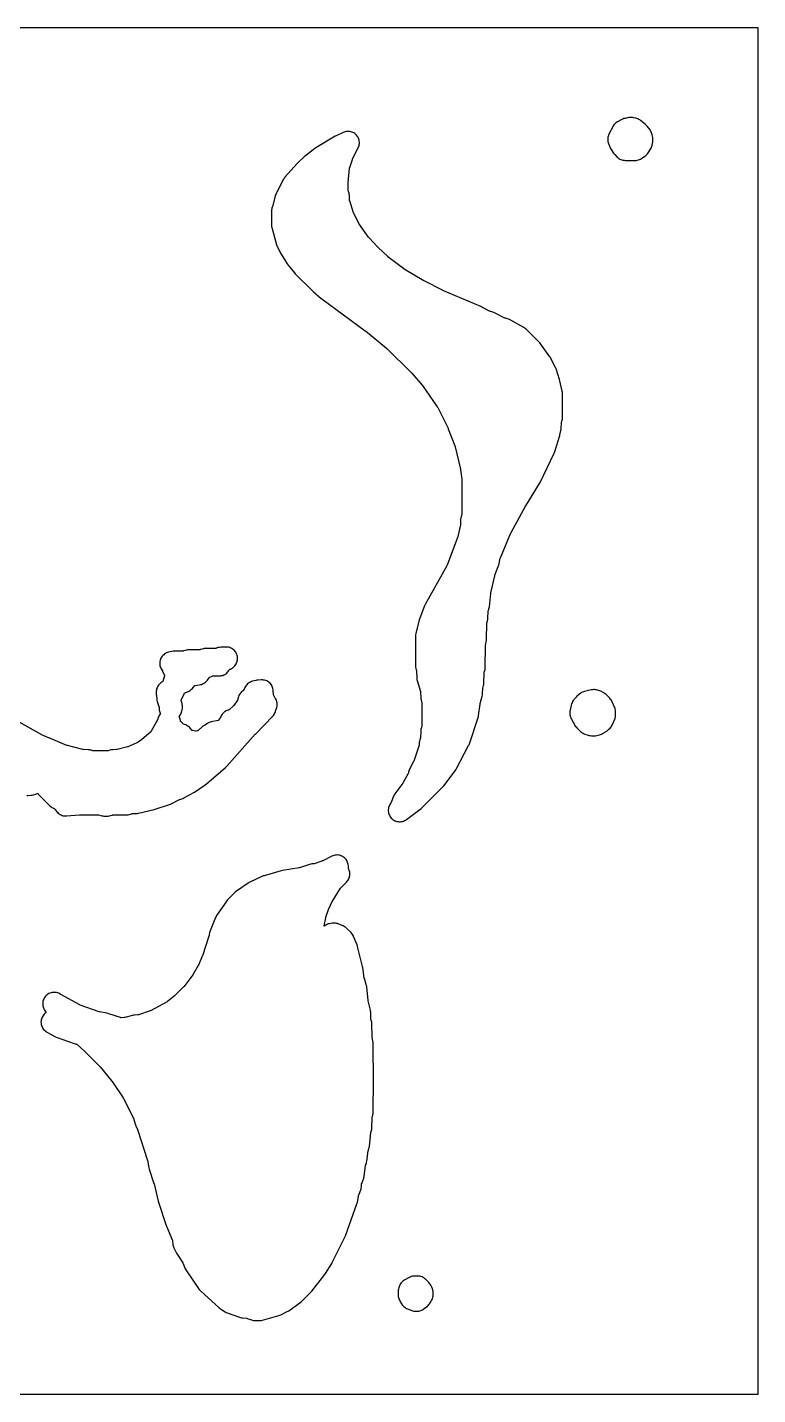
# Model space of a CAD drawing. Header units: millimetres. Extents: x 0 to 300, y 0 to 300.
# Drawn here: x 139.6 to 300, y 0 to 300 of the extents above; entities that cross this region are included whole.
import ezdxf

# ---------------------------------------------------------------- set-up
doc = ezdxf.new("R2010")
doc.units = ezdxf.units.MM
doc.layers.add('CUT', color=7, linetype='CONTINUOUS')

msp = doc.modelspace()

# ---------------------------------------------------------------- linework, layer by layer
at = {"layer": 'CUT'}
for points in [[(299.9386, 300), (299.9971, 299.9971), (300, 299.9386), (300, 0.0614), (299.9971, 0.0029), (299.9386, 0), (0.0614, 0), (0.0029, 0.0029), (0, 0.0614), (0, 299.9386), (0.0029, 299.9971), (0.0614, 300)], [(267.1221, 274.9792), (267.1729, 274.7536), (267.2443, 274.5337), (267.4654, 273.9465), (267.5426, 273.7639), (267.634, 273.588), (268.1928, 272.6096), (268.3155, 272.416), (268.4554, 272.2344), (268.6114, 272.0663), (269.1564, 271.5307), (269.3365, 271.3701), (269.5312, 271.2275), (269.7388, 271.1044), (269.9572, 271.0019), (270.1846, 270.9209), (270.4187, 270.8623), (270.6573, 270.8264), (270.8983, 270.8138), (273.0647, 270.8048), (273.3109, 270.8159), (273.5548, 270.8512), (273.794, 270.9104), (274.0263, 270.9928), (274.2493, 271.0977), (274.4609, 271.2241), (275.2379, 271.7416), (275.4484, 271.8983), (275.6413, 272.0763), (275.8145, 272.2735), (275.966, 272.4877), (276.4674, 273.282), (276.5792, 273.4782), (276.6728, 273.6836), (276.7475, 273.8967), (276.8027, 274.1156), (276.9569, 274.8696), (276.9945, 275.1149), (277.0076, 275.3627), (276.996, 275.6106), (276.9599, 275.8562), (276.8444, 276.4396), (276.7884, 276.6662), (276.7115, 276.8866), (276.6144, 277.0989), (276.4979, 277.3012), (276.3631, 277.4917), (275.7116, 278.3267), (275.5267, 278.538), (275.3193, 278.7273), (274.2992, 279.5581), (274.113, 279.6959), (273.9148, 279.8159), (273.7064, 279.917), (273.4895, 279.9984), (273.266, 280.0594), (272.7344, 280.1782), (272.4775, 280.2217), (272.2174, 280.2383), (271.957, 280.2277), (271.6991, 280.19), (270.8669, 280.0237), (270.6286, 279.9638), (270.3974, 279.8808), (270.1755, 279.7755), (269.2166, 279.2614), (269.0007, 279.1313), (268.799, 278.98), (268.6136, 278.8092), (268.4463, 278.6206), (268.2988, 278.4161), (268.1727, 278.1978), (267.3965, 276.6823), (267.3003, 276.4708), (267.2241, 276.2513), (267.1864, 276.1236), (267.1311, 275.8991), (267.0969, 275.6704), (267.0839, 275.4396), (267.0924, 275.2085)], [(193.2907, 260.0917), (193.2907, 260.0915), (193.2718, 259.9465), (193.2623, 259.8739), (193.2623, 259.8738), (193.2532, 259.6544), (193.2601, 256.5173), (193.271, 256.2897), (193.3026, 256.0641), (193.3546, 255.8422), (194.3594, 252.291), (194.4313, 252.075), (194.5225, 251.8664), (195.2281, 250.435), (195.3597, 250.2006), (196.7065, 248.0787), (196.8996, 247.8145), (198.3174, 246.1192), (198.4697, 245.953), (202.2669, 242.1657), (202.4141, 242.0302), (204.1805, 240.5302), (204.317, 240.4222), (213.8133, 233.4341), (213.839, 233.4147), (213.8641, 233.3947), (218.4824, 229.6071), (218.5252, 229.5704), (218.5662, 229.5317), (223.9899, 224.177), (224.0201, 224.1461), (224.0492, 224.1141), (226.3343, 221.5152), (226.3796, 221.4605), (226.4218, 221.4032), (229.6511, 216.7334), (229.6975, 216.6609), (229.7387, 216.5854), (232.0192, 212.0326), (232.0446, 211.9787), (232.0673, 211.9236), (233.5161, 208.1553), (233.5435, 208.0761), (233.5654, 207.9953), (234.7226, 203.0559), (234.7346, 202.9987), (234.7438, 202.941), (235.0246, 200.8682), (235.0329, 200.7859), (235.0357, 200.7033), (235.032, 193.3749), (235.0316, 193.3581), (235.0286, 193.3232), (235.0226, 193.2885), (235.0188, 193.2725), (234.8527, 192.6381), (234.7976, 192.3671), (234.7728, 192.0916), (234.7334, 190.9552), (234.7324, 190.9371), (234.7229, 190.8625), (234.7194, 190.8447), (234.1512, 188.2696), (234.1287, 188.1827), (234.0998, 188.0977), (231.7842, 182.0193), (231.7506, 181.9395), (231.7114, 181.8624), (226.9924, 173.3371), (226.8582, 173.0542), (225.7873, 170.3749), (225.6799, 170.0393), (224.9331, 166.9766), (224.88, 166.6842), (224.862, 166.3876), (224.8535, 159.866), (224.8689, 159.5848), (224.916, 159.3072), (224.9939, 159.0367), (225.0633, 158.8383), (225.0695, 158.8191), (225.0792, 158.7785), (225.0847, 158.7372), (225.0859, 158.717), (225.129, 157.3267), (225.1441, 157.1199), (225.1762, 156.915), (225.2251, 156.7135), (225.9246, 154.2803), (225.9305, 154.2572), (225.9462, 154.1601), (225.9479, 154.1364), (225.9958, 152.9473), (226.0208, 152.6809), (226.0742, 152.4187), (226.2494, 151.7449), (226.2534, 151.7284), (226.2593, 151.6937), (226.2622, 151.6584), (226.2625, 151.6419), (226.2502, 146.6648), (226.2496, 146.6438), (226.2449, 146.6006), (226.2356, 146.5581), (226.2295, 146.538), (226.1273, 146.2309), (226.0615, 145.9952), (226.0191, 145.7542), (226.0004, 145.5102), (225.9652, 144.2221), (225.9643, 144.2045), (225.96, 144.1683), (225.9496, 144.1338), (225.9433, 144.1171), (225.8667, 143.927), (225.7799, 143.6734), (225.7208, 143.4118), (225.6901, 143.1455), (225.6583, 142.6282), (225.6569, 142.6111), (225.6517, 142.5758), (225.6434, 142.5411), (225.6384, 142.5251), (224.4751, 139.0268), (224.4734, 139.022), (224.4447, 138.9529), (224.437, 138.937), (223.5592, 137.2221), (223.4664, 137.019), (223.3921, 136.8083), (223.3369, 136.5919), (223.2986, 136.4076), (223.2939, 136.3876), (223.2809, 136.347), (223.2638, 136.308), (223.2541, 136.2898), (222.119, 134.2946), (222.0832, 134.2356), (222.0442, 134.1788), (220.35, 131.8549), (220.232, 131.6777), (220.1295, 131.4911), (220.0433, 131.2965), (219.5146, 129.9511), (219.508, 129.9354), (219.4768, 129.8723), (219.4683, 129.8575), (219.251, 129.4994), (219.1335, 129.2823), (219.038, 129.0547), (218.9654, 128.8187), (218.9164, 128.5768), (218.8915, 128.3312), (218.891, 128.0843), (218.9148, 127.8386), (218.9628, 127.5964), (219.0344, 127.3602), (219.1289, 127.1321), (219.2455, 126.9145), (219.383, 126.7095), (219.54, 126.519), (219.7151, 126.3449), (219.9064, 126.1889), (220.1122, 126.0526), (220.3305, 125.9372), (220.559, 125.844), (220.7957, 125.7737), (221.0381, 125.7271), (221.284, 125.7046), (221.5308, 125.7065), (221.7763, 125.7328), (222.018, 125.7831), (222.2535, 125.857), (222.4806, 125.9538), (222.6971, 126.0725), (222.9008, 126.212), (226.0924, 128.6373), (226.3429, 128.8553), (227.8119, 130.3164), (230.8552, 133.3434), (231.0843, 133.6054), (233.5883, 136.9079), (233.7048, 137.0753), (233.8073, 137.2517), (236.5356, 142.422), (236.6235, 142.6064), (236.6961, 142.7974), (238.6233, 148.5731), (238.6883, 148.8043), (238.7308, 149.0407), (239.0484, 151.4724), (239.0612, 151.5508), (239.0791, 151.6282), (239.512, 153.2576), (239.5691, 153.5348), (239.5945, 153.8168), (239.631, 154.921), (239.6322, 154.9408), (239.6376, 154.9814), (239.6471, 155.0213), (239.6531, 155.0402), (239.7532, 155.3293), (239.8263, 155.5832), (239.8722, 155.8434), (239.8904, 156.1069), (239.9273, 158.3963), (239.928, 158.4146), (239.9321, 158.4525), (239.9398, 158.49), (239.9446, 158.5072), (240.0656, 158.9063), (240.1238, 159.1374), (240.1597, 159.373), (240.173, 159.611), (240.2111, 164.2374), (240.2119, 164.2588), (240.2221, 164.3467), (240.2263, 164.3676), (240.4107, 165.1787), (240.4554, 165.4378), (240.4727, 165.7002), (240.5191, 169.245), (240.5197, 169.262), (240.5232, 169.2971), (240.5325, 169.3307), (240.5382, 169.3469), (240.6076, 169.5332), (240.69, 169.7982), (240.7424, 170.0706), (240.7644, 170.3472), (240.7997, 171.836), (240.8009, 171.8585), (240.8073, 171.9046), (240.8189, 171.9497), (240.8263, 171.971), (240.9314, 172.2453), (240.9999, 172.4501), (241.0504, 172.6601), (241.0826, 172.8736), (241.3914, 175.7611), (241.4014, 175.8337), (241.4156, 175.9055), (242.271, 179.6212), (242.291, 179.6969), (242.3158, 179.7711), (243.0357, 181.7179), (243.1281, 182.0282), (243.464, 183.4981), (243.4682, 183.5147), (243.4898, 183.582), (243.4961, 183.598), (245.7821, 189.058), (245.8092, 189.1181), (245.8395, 189.1767), (249.0326, 194.9626), (249.0482, 194.99), (249.0646, 195.0171), (252.0912, 199.8892), (252.2231, 200.1301), (255.2959, 206.5572), (255.3693, 206.7264), (255.4299, 206.9005), (256.5274, 210.4681), (256.5679, 210.6156), (256.7916, 211.5409), (256.8386, 211.7897), (256.8602, 212.0419), (256.9004, 213.203), (256.9014, 213.2208), (256.9059, 213.2572), (256.9168, 213.2919), (256.9233, 213.3086), (256.93, 213.3249), (257.013, 213.5563), (257.0728, 213.7948), (257.1089, 214.0379), (257.1209, 214.2835), (257.1196, 219.6664), (257.1056, 219.9299), (257.0639, 220.1905), (256.5825, 222.4334), (256.5101, 222.6986), (255.7244, 225.0581), (255.5886, 225.386), (254.6017, 227.3604), (254.4965, 227.5499), (254.3752, 227.7296), (252.1366, 230.7552), (252.0199, 230.9012), (251.8925, 231.0381), (249.2143, 233.7098), (249.0408, 233.8674), (248.8533, 234.008), (248.6535, 234.1304), (245.4873, 235.8719), (245.2724, 235.977), (245.0484, 236.0611), (244.8174, 236.1235), (244.5981, 236.1715), (244.5816, 236.1755), (244.548, 236.1859), (244.5152, 236.1993), (244.5003, 236.2065), (242.2398, 237.362), (242.0453, 237.4511), (241.8438, 237.5233), (241.6369, 237.578), (241.3804, 237.6342), (241.3638, 237.6382), (241.3298, 237.6488), (241.2967, 237.6624), (241.2817, 237.6697), (239.3993, 238.638), (239.2365, 238.7145), (230.8722, 242.2817), (230.837, 242.2974), (230.8024, 242.3141), (226.7621, 244.3461), (226.7212, 244.3676), (226.6812, 244.3907), (222.3826, 246.9757), (222.3278, 247.0106), (222.275, 247.0484), (218.8086, 249.6699), (218.7537, 249.714), (218.7013, 249.7612), (216.6525, 251.7188), (216.6326, 251.7383), (216.6131, 251.7582), (214.6574, 253.805), (214.5988, 253.8709), (214.5451, 253.941), (212.5322, 256.7705), (212.5293, 256.7748), (212.4901, 256.8394), (212.4817, 256.8552), (211.3339, 259.146), (211.2968, 259.2275), (211.2657, 259.3115), (210.4046, 261.9276), (210.3992, 261.9455), (210.3906, 261.983), (210.3856, 262.0212), (210.3845, 262.0398), (210.3459, 263.1079), (210.3254, 263.3491), (210.2817, 263.5873), (210.2152, 263.8201), (210.1005, 264.1583), (210.0943, 264.1782), (210.0849, 264.2202), (210.0799, 264.263), (210.0791, 264.2838), (210.0617, 265.852), (210.0629, 265.9213), (210.0681, 265.9905), (210.3913, 269.139), (210.3941, 269.1606), (210.4131, 269.2488), (210.4194, 269.2697), (210.9939, 270.9921), (211.0253, 271.0758), (211.0627, 271.1571), (212.2771, 273.5586), (212.378, 273.7856), (212.4559, 274.0215), (212.5101, 274.264), (212.5399, 274.5106), (212.545, 274.759), (212.5255, 275.0067), (212.4815, 275.2512), (212.4135, 275.4901), (212.322, 275.7211), (212.2081, 275.9419), (212.0729, 276.1503), (211.9176, 276.3442), (211.7439, 276.5218), (211.5533, 276.6813), (211.3479, 276.821), (211.1297, 276.9397), (210.9007, 277.0361), (210.6633, 277.1093), (210.4198, 277.1586), (210.1726, 277.1835), (209.9242, 277.1838), (209.677, 277.1593), (209.4334, 277.1105), (209.1958, 277.0377), (208.9667, 276.9417), (207.4295, 276.2059), (207.219, 276.0925), (203.0014, 273.5521), (202.7777, 273.4002), (200.6978, 271.8179), (200.495, 271.6459), (199.0904, 270.3195), (198.9481, 270.1737), (196.1282, 267.0385), (195.9872, 266.8671), (195.862, 266.6837), (195.7535, 266.49), (194.2442, 263.4893), (194.1412, 263.2555), (194.0627, 263.0124), (193.5014, 260.916), (193.4998, 260.9106), (193.3381, 260.3059), (193.3097, 260.1775), (193.2908, 260.0919)], [(259.9574, 146.7051), (260.1055, 146.5133), (260.2714, 146.3368), (261.1125, 145.5246), (261.283, 145.3743), (261.4666, 145.2401), (261.6615, 145.1231), (261.8663, 145.0243), (262.0792, 144.9445), (262.9606, 144.6593), (263.2179, 144.5909), (263.4811, 144.5503), (263.7472, 144.5379), (264.0899, 144.5402), (264.3836, 144.5595), (264.6731, 144.6132), (265.2356, 144.7522), (265.4809, 144.8264), (265.7174, 144.9253), (265.9424, 145.0479), (266.8445, 145.601), (267.0155, 145.7159), (267.1765, 145.8444), (267.3264, 145.9857), (267.5867, 146.2523), (267.7434, 146.4287), (267.8828, 146.6191), (268.0036, 146.8218), (268.1047, 147.035), (268.6003, 148.2211), (268.6853, 148.4574), (268.7463, 148.701), (268.7824, 148.9496), (268.7935, 149.2005), (268.7893, 149.8713), (268.775, 150.1239), (268.7351, 150.3738), (268.6702, 150.6184), (268.5809, 150.8552), (268.0774, 152.0098), (267.9723, 152.2226), (267.8475, 152.4244), (267.7041, 152.6136), (267.5434, 152.7882), (266.7111, 153.6111), (266.52, 153.7816), (266.3124, 153.9316), (266.0906, 154.0596), (265.5884, 154.3161), (265.3254, 154.4319), (265.0509, 154.5167), (264.6302, 154.6206), (264.399, 154.6663), (264.1645, 154.69), (263.9289, 154.6915), (263.6941, 154.6709), (263.4623, 154.6282), (261.9963, 154.286), (261.7696, 154.2217), (261.5499, 154.1363), (261.3393, 154.0306), (261.1395, 153.9055), (260.6733, 153.5821), (260.472, 153.4267), (260.2875, 153.2516), (260.1218, 153.0587), (259.5128, 152.2724), (259.358, 152.0482), (259.2285, 151.8085), (259.1258, 151.5561), (259.0512, 151.294), (258.8032, 150.1993), (258.7595, 149.9465), (258.7418, 149.6907), (258.7505, 149.4343), (258.7854, 149.1802), (258.8279, 148.9568), (258.8925, 148.6946), (258.9851, 148.4409), (259.1045, 148.1987), (259.8286, 146.9104)], [(142.8823, 82.8603), (142.7857, 82.6403), (142.7107, 82.412), (142.6579, 82.1776), (142.6278, 81.9392), (142.6208, 81.699), (142.6369, 81.4592), (142.6759, 81.2221), (142.7375, 80.9899), (142.8211, 80.7646), (142.9259, 80.5484), (143.0511, 80.3432), (143.1953, 80.151), (143.3573, 79.9736), (143.5356, 79.8125), (143.7286, 79.6693), (143.9344, 79.5453), (145.7929, 78.5438), (145.9641, 78.4598), (146.1412, 78.3891), (149.9217, 77.0447), (150.1044, 76.9875), (150.291, 76.9445), (150.3773, 76.928), (150.4415, 76.9122), (150.4933, 76.871), (152.2751, 75.2938), (152.3044, 75.2669), (152.3329, 75.2391), (155.5506, 71.9946), (155.5904, 71.9524), (155.6282, 71.9084), (158.1991, 68.7709), (158.2356, 68.7241), (158.2698, 68.6755), (160.6385, 65.1331), (160.6792, 65.0679), (160.7157, 65.0003), (162.975, 60.4832), (162.983, 60.4661), (163.0111, 60.3935), (163.0166, 60.3755), (163.3397, 59.2281), (163.4222, 58.9842), (163.5293, 58.75), (163.8753, 58.0864), (163.8829, 58.071), (163.9101, 58.0055), (163.9157, 57.9893), (165.9417, 51.6257), (165.9619, 51.5549), (165.9778, 51.483), (166.2976, 49.8014), (166.3779, 49.4899), (167.4113, 46.3368), (167.4259, 46.289), (167.4385, 46.2407), (168.3505, 42.4341), (168.4098, 42.2264), (170.1099, 37.1237), (170.1739, 36.9526), (171.4905, 33.7922), (171.4978, 33.7733), (171.5098, 33.7332), (171.5178, 33.6921), (171.5201, 33.672), (171.5709, 33.0952), (171.6026, 32.8618), (171.6561, 32.6325), (171.731, 32.4092), (171.8265, 32.1939), (172.4099, 31.0308), (172.549, 30.7883), (173.7795, 28.897), (173.7911, 28.8778), (173.8327, 28.7948), (173.841, 28.7739), (174.136, 27.9678), (174.2158, 27.7748), (174.3116, 27.5892), (174.4224, 27.4123), (177.3798, 23.1028), (177.5537, 22.878), (177.7519, 22.6744), (181.6552, 19.0969), (181.8292, 18.9514), (182.0157, 18.8223), (183.0484, 18.1743), (183.2765, 18.0473), (183.5166, 17.9447), (186.1777, 16.9692), (186.409, 16.8969), (186.6462, 16.8474), (186.8871, 16.821), (187.8008, 16.7657), (187.8204, 16.764), (187.8605, 16.7576), (187.8998, 16.7472), (187.9184, 16.7407), (188.8283, 16.4001), (189.0445, 16.3303), (189.2661, 16.2803), (189.4913, 16.2506), (189.7182, 16.2415), (190.6292, 16.2465), (190.8553, 16.2579), (191.0793, 16.2898), (191.2996, 16.3418), (194.8662, 17.3561), (195.0888, 17.4309), (195.3034, 17.5262), (196.6959, 18.2248), (196.8658, 18.3185), (197.0279, 18.425), (199.7517, 20.3706), (199.9151, 20.4978), (200.0674, 20.6382), (201.8793, 22.4521), (202.0825, 22.6822), (204.9419, 26.3517), (205.0896, 26.5628), (206.4606, 28.7552), (206.5772, 28.963), (209.377, 34.5643), (209.4932, 34.8355), (212.0137, 41.8396), (212.0728, 42.0266), (212.1171, 42.2178), (212.4366, 43.8928), (212.4404, 43.9107), (212.4613, 43.9833), (212.4676, 44.0005), (212.8243, 44.9144), (212.9038, 45.1529), (212.959, 45.3982), (212.9893, 45.6478), (213.0305, 46.2333), (213.0324, 46.2534), (213.0396, 46.2944), (213.0508, 46.3345), (213.0577, 46.3535), (213.426, 47.2876), (213.4932, 47.4809), (213.5443, 47.679), (213.5791, 47.8807), (213.8901, 50.2622), (213.8932, 50.2822), (213.9029, 50.3229), (213.9166, 50.3624), (213.9247, 50.381), (213.9688, 50.4755), (214.0651, 50.7133), (214.1366, 50.9597), (214.1825, 51.2121), (214.4757, 53.4837), (214.4787, 53.5027), (214.4875, 53.5413), (214.5, 53.5789), (214.5074, 53.5966), (214.5523, 53.6974), (214.6479, 53.9476), (214.7162, 54.2066), (214.7564, 54.4715), (215.0535, 57.5244), (215.0558, 57.5434), (215.0634, 57.5821), (215.0747, 57.62), (215.0815, 57.6378), (215.1247, 57.7443), (215.2013, 57.9605), (215.2576, 58.1829), (215.2934, 58.4094), (215.3083, 58.6383), (215.3458, 60.6271), (215.3466, 60.6445), (215.3542, 60.7159), (215.3571, 60.733), (215.5469, 61.7026), (215.5813, 61.9367), (215.5934, 62.173), (215.6193, 68.7886), (215.6193, 68.8054), (215.5972, 76.7866), (215.5882, 76.9915), (215.5625, 77.1949), (215.3534, 78.4365), (215.3526, 78.4415), (215.3455, 78.5164), (215.3449, 78.5341), (215.3061, 81.3254), (215.2935, 81.543), (215.2621, 81.7587), (215.212, 81.9709), (215.1436, 82.1779), (215.0863, 82.3288), (215.0791, 82.3496), (215.0678, 82.3935), (215.0614, 82.4384), (215.0601, 82.4604), (215.0171, 83.9045), (214.9978, 84.1488), (214.9546, 84.3901), (214.4989, 86.3726), (214.4846, 86.4445), (214.4747, 86.517), (214.1598, 89.471), (214.121, 89.7179), (214.0576, 89.9597), (213.6266, 91.323), (213.625, 91.3282), (213.6069, 91.4059), (213.6037, 91.4244), (213.2739, 93.7007), (213.2253, 93.9475), (212.1264, 98.3506), (212.018, 98.6838), (211.2655, 100.5417), (211.1579, 100.7728), (211.0273, 100.9917), (210.8751, 101.1962), (210.7029, 101.3841), (209.7619, 102.3112), (209.5886, 102.4667), (209.4016, 102.6054), (209.2025, 102.7261), (208.9931, 102.8278), (207.992, 103.2573), (207.7651, 103.3419), (207.5311, 103.4042), (207.2922, 103.4435), (207.0506, 103.4595), (206.8086, 103.4521), (206.5685, 103.4213), (205.9782, 103.3163), (205.764, 103.2684), (205.5548, 103.202), (205.3523, 103.1174), (205.1579, 103.0154), (204.8125, 102.8142), (204.7625, 102.7884), (204.7711, 102.844), (205.1348, 104.6025), (205.1517, 104.6735), (205.1729, 104.7433), (205.7374, 106.4242), (205.7662, 106.501), (205.8, 106.5758), (206.5966, 108.1868), (206.6236, 108.2382), (206.6529, 108.2882), (208.4082, 111.1217), (208.4205, 111.1404), (208.4784, 111.2137), (208.4937, 111.23), (209.7252, 112.4677), (209.8843, 112.6436), (210.0261, 112.8338), (210.1492, 113.0366), (210.2525, 113.2502), (210.3351, 113.4726), (210.3963, 113.7018), (210.4354, 113.9358), (210.4522, 114.1725), (210.4465, 114.4097), (210.4183, 114.6452), (210.368, 114.8771), (210.2958, 115.1031), (210.2306, 115.2558), (210.2309, 115.2559), (210.2094, 115.3066), (210.1679, 115.4192), (210.1387, 115.5322), (210.1207, 115.6475), (210.1141, 115.7639), (210.1158, 115.8016), (210.1141, 116.049), (210.0881, 116.295), (210.0378, 116.5372), (209.9638, 116.7733), (209.8669, 117.0009), (209.748, 117.2178), (209.6082, 117.4219), (209.4489, 117.6112), (209.2716, 117.7838), (209.0782, 117.9381), (208.8705, 118.0725), (208.6505, 118.1856), (208.4205, 118.2765), (208.1825, 118.3443), (207.939, 118.3881), (207.6924, 118.4077), (207.4451, 118.4028), (207.1994, 118.3735), (206.9579, 118.3201), (206.7228, 118.243), (206.4965, 118.1431), (204.4771, 117.1294), (204.3991, 117.0936), (204.3188, 117.0635), (202.6389, 116.4994), (202.6175, 116.4929), (202.526, 116.4734), (202.5039, 116.4707), (202.1146, 116.4334), (201.8448, 116.3926), (201.581, 116.3226), (199.4176, 115.6203), (199.4129, 115.6189), (199.3417, 115.6012), (199.3249, 115.5981), (195.6542, 114.9906), (195.3767, 114.9283), (191.6166, 113.856), (191.44, 113.7985), (191.2682, 113.728), (188.4965, 112.4689), (188.2844, 112.3601), (188.0837, 112.2316), (185.3503, 110.2919), (185.169, 110.1503), (185.0015, 109.9926), (183.5254, 108.4689), (183.3817, 108.3072), (183.2526, 108.1337), (181.1961, 105.1049), (181.0641, 104.8875), (180.9549, 104.6578), (179.7474, 101.7445), (179.6671, 101.5213), (179.6083, 101.2916), (179.5715, 101.0573), (179.5329, 100.7024), (179.5301, 100.6817), (179.5114, 100.5962), (179.5053, 100.5762), (178.083, 96.3111), (178.0669, 96.2659), (178.049, 96.2214), (177.2177, 94.2595), (177.1862, 94.1911), (177.1505, 94.1249), (176.0554, 92.2329), (176.013, 92.1649), (175.9662, 92.0999), (173.9672, 89.5062), (173.9151, 89.4431), (173.8588, 89.3836), (171.9461, 87.4941), (171.8957, 87.447), (171.8426, 87.4028), (170.4112, 86.2789), (170.3979, 86.2688), (170.3397, 86.2307), (170.3252, 86.2224), (166.6798, 84.2502), (166.6648, 84.2425), (166.5998, 84.2143), (166.5839, 84.2085), (164.0144, 83.3475), (164.0093, 83.3459), (163.9603, 83.3337), (163.9351, 83.3297), (163.9112, 83.3274), (163.1708, 83.2728), (162.9424, 83.2453), (162.7174, 83.1969), (161.0079, 82.7462), (160.9862, 82.7412), (160.8938, 82.7278), (160.8716, 82.7265), (160.2049, 82.7067), (160.1502, 82.7074), (160.0976, 82.7225), (157.4973, 83.5916), (157.1731, 83.6763), (155.4607, 84.0029), (155.4557, 84.0039), (155.3829, 84.0234), (155.3661, 84.0289), (151.256, 85.4906), (151.2512, 85.4924), (151.1825, 85.5225), (151.1668, 85.5306), (146.9624, 87.7961), (146.9417, 87.8081), (146.9367, 87.8117), (146.7296, 87.9432), (146.5106, 88.0538), (146.2819, 88.1424), (146.0455, 88.2082), (145.8038, 88.2505), (145.5592, 88.2688), (145.3139, 88.2632), (145.0704, 88.2335), (144.8309, 88.18), (144.5979, 88.1034), (144.3734, 88.0043), (144.1598, 87.8836), (143.959, 87.7426), (143.773, 87.5827), (143.6036, 87.4052), (143.4524, 87.212), (143.3209, 87.0049), (143.2103, 86.7859), (143.1217, 86.5571), (143.0559, 86.3208), (143.0136, 86.0791), (142.9952, 85.8344), (143.0009, 85.5892), (143.0306, 85.3456), (143.084, 85.1062), (143.1607, 84.8731), (143.2598, 84.6487), (143.4045, 84.3602), (143.518, 84.158), (143.6498, 83.9671), (143.7127, 83.8845), (143.7452, 83.8371), (143.6513, 83.7689), (143.4639, 83.6186), (143.2918, 83.4509), (143.1365, 83.2675), (142.9996, 83.07)], [(221.4432, 20.5498), (221.5439, 20.3297), (221.6654, 20.1203), (221.8065, 19.9237), (221.9661, 19.7417), (222.3297, 19.3652), (222.5005, 19.2042), (222.6857, 19.0599), (222.8836, 18.9336), (223.0924, 18.8264), (223.3104, 18.7393), (224.222, 18.4239), (224.4827, 18.3492), (224.75, 18.3032), (225.0207, 18.2865), (225.0317, 18.2864), (225.3043, 18.2992), (225.5738, 18.3417), (225.8371, 18.4133), (226.0048, 18.4688), (226.2086, 18.5464), (226.4049, 18.6414), (226.5921, 18.7532), (226.7689, 18.8809), (227.4874, 19.449), (227.6565, 19.5955), (227.8118, 19.7565), (227.9521, 19.9307), (228.0763, 20.1168), (228.3896, 20.6351), (228.5145, 20.8689), (228.6139, 21.1146), (228.6868, 21.3695), (228.7323, 21.6307), (228.7499, 21.8952), (228.7541, 22.2175), (228.7452, 22.464), (228.7121, 22.7084), (228.655, 22.9483), (228.5746, 23.1815), (228.3405, 23.7648), (228.2349, 23.994), (228.1067, 24.2113), (227.9572, 24.4145), (227.7881, 24.6017), (227.1096, 25.2802), (226.9277, 25.445), (226.7305, 25.5912), (226.52, 25.7174), (226.298, 25.8223), (226.0668, 25.905), (225.8287, 25.9645), (225.5858, 26.0005), (225.3406, 26.0124), (224.6815, 26.0121), (224.4314, 25.9994), (224.1839, 25.9618), (223.9413, 25.8996), (223.7062, 25.8135), (223.4809, 25.7042), (222.4865, 25.1591), (222.2787, 25.0316), (222.0843, 24.8844), (221.9051, 24.719), (221.7429, 24.537), (221.5992, 24.34), (221.5259, 24.2285), (221.4149, 24.0425), (221.3204, 23.8476), (221.2431, 23.6453), (221.1724, 23.4329), (221.1016, 23.1749), (221.0587, 22.9109), (221.0443, 22.6437), (221.0441, 22.0296), (221.0554, 21.7919), (221.0892, 21.5563), (221.1452, 21.3251), (221.223, 21.1002)]]:
    msp.add_lwpolyline(points, close=True, dxfattribs=at)
msp.add_lwpolyline([(139.4871, 131.4494), (139.7368, 131.4543), (140.3782, 131.4991), (140.6663, 131.5361), (140.9481, 131.6062), (141.8594, 131.8903), (141.9169, 131.9051), (141.9894, 131.8085), (141.9896, 131.8087), (142.0906, 131.6737), (142.2504, 131.4978), (144.481, 129.2655), (144.6476, 129.1132), (144.8273, 128.9765), (145.0186, 128.8566), (145.2199, 128.7544), (145.3277, 128.7057), (145.3838, 128.6787), (145.4054, 128.6676), (145.5101, 128.6071), (145.6055, 128.5385), (145.6937, 128.4607), (145.7736, 128.3745), (145.8446, 128.2808), (145.912, 128.1707), (146.0535, 127.9634), (146.2151, 127.7714), (146.3951, 127.5966), (146.5917, 127.4407), (146.803, 127.3052), (147.0268, 127.1917), (147.2608, 127.1011), (147.5028, 127.0345), (147.7502, 126.9925), (148.0006, 126.9755), (148.2514, 126.9836), (151.0702, 127.2175), (151.1232, 127.2207), (151.1762, 127.2216), (155.12, 127.2037), (155.1373, 127.2032), (155.1735, 127.1999), (155.2095, 127.1932), (155.2258, 127.1891), (155.747, 127.0443), (155.9599, 126.9951), (156.1763, 126.9647), (156.3945, 126.9533), (157.1443, 126.9468), (157.3943, 126.9572), (157.6421, 126.9925), (157.8851, 127.0525), (158.3069, 127.1792), (158.3244, 127.184), (158.3616, 127.1915), (158.3993, 127.1955), (158.4175, 127.1962), (161.4892, 127.2369), (161.75, 127.254), (162.0076, 127.2983), (162.2592, 127.3692), (162.5466, 127.4667), (162.5644, 127.4723), (162.6021, 127.4812), (162.6406, 127.4865), (162.6591, 127.4877), (163.5518, 127.5251), (163.7816, 127.5454), (164.0085, 127.5868), (167.4755, 128.3857), (167.7048, 128.4502), (170.8593, 129.5019), (171.0364, 129.5685), (171.2079, 129.6482), (173.0214, 130.5766), (173.0364, 130.5839), (173.069, 130.5972), (173.1028, 130.6077), (173.1186, 130.6115), (173.3207, 130.6558), (173.5572, 130.7199), (173.7862, 130.8068), (174.0056, 130.9157), (176.1601, 132.12), (176.3348, 132.2272), (178.7047, 133.8199), (178.9365, 133.9961), (183.1725, 137.6241), (183.4156, 137.8628), (189.6577, 144.8916), (189.6761, 144.9118), (189.6949, 144.9316), (193.4987, 148.8457), (193.6627, 149.0321), (193.8074, 149.2339), (193.9314, 149.4491), (194.0334, 149.6755), (194.1125, 149.9109), (194.2095, 150.256), (194.2153, 150.2747), (194.2336, 150.3212), (194.3314, 150.5382), (194.4121, 150.7808), (194.4677, 151.0305), (194.4974, 151.2845), (194.501, 151.5403), (194.4785, 151.795), (194.43, 152.0461), (194.3562, 152.291), (194.2577, 152.527), (194.1356, 152.7518), (194.0802, 152.8424), (193.6891, 153.524), (193.6801, 153.5405), (193.6641, 153.576), (193.6588, 153.6146), (193.6576, 153.6333), (193.6261, 154.4247), (193.604, 154.6713), (193.5576, 154.9145), (193.4874, 155.152), (193.394, 155.3813), (193.2784, 155.6003), (193.1417, 155.8067), (192.9853, 155.9987), (192.8106, 156.1742), (192.6195, 156.3316), (192.4137, 156.4693), (192.1953, 156.5859), (191.9664, 156.6804), (191.7293, 156.7518), (191.4863, 156.7994), (191.2398, 156.8227), (190.9922, 156.8215), (190.2829, 156.7828), (190.0465, 156.7587), (189.8136, 156.7122), (189.0651, 156.5254), (188.8295, 156.4542), (188.6021, 156.3601), (188.385, 156.2441), (188.1804, 156.1073), (187.9903, 155.9511), (187.8164, 155.7769), (187.6604, 155.5865), (187.524, 155.3816), (187.4084, 155.1644), (187.1535, 154.6228), (187.1444, 154.6048), (187.1228, 154.569), (187.0943, 154.5383), (187.0795, 154.5247), (186.6849, 154.1798), (186.5016, 154.0023), (186.3375, 153.8072), (186.194, 153.5963), (186.0728, 153.3719), (185.9751, 153.1363), (185.9019, 152.892), (185.854, 152.6416), (185.8327, 152.4882), (185.8295, 152.4692), (185.8201, 152.4302), (185.7997, 152.3957), (185.7887, 152.3799), (184.9375, 151.2216), (184.926, 151.2067), (184.8736, 151.1482), (184.8602, 151.1351), (183.9411, 150.2868), (183.9275, 150.2748), (183.8974, 150.2518), (183.8621, 150.238), (183.8447, 150.2326), (183.7257, 150.1987), (183.5044, 150.1242), (183.2911, 150.0294), (183.0875, 149.9152), (182.8955, 149.7824), (182.7167, 149.6323), (182.5527, 149.4662), (182.4049, 149.2855), (182.2746, 149.0918), (182.1629, 148.8868), (182.1051, 148.7678), (182.0959, 148.7518), (181.6287, 147.9846), (181.6179, 147.968), (181.5932, 147.9354), (181.5542, 147.9231), (181.5349, 147.9187), (180.0033, 147.6053), (179.7907, 147.552), (179.5836, 147.4802), (179.3836, 147.3907), (179.1922, 147.2839), (178.3578, 146.7693), (178.179, 146.6481), (178.0113, 146.5118), (177.1065, 145.7093), (177.0927, 145.6977), (177.0623, 145.6754), (177.0269, 145.6623), (177.01, 145.6574), (176.6676, 145.5656), (176.6491, 145.5611), (176.6101, 145.5547), (176.5709, 145.5598), (176.5522, 145.5636), (175.8557, 145.7244), (175.8372, 145.7292), (175.7998, 145.7418), (175.7728, 145.7706), (175.7608, 145.7855), (175.536, 146.0786), (175.3775, 146.2656), (175.2015, 146.4362), (175.0096, 146.5886), (174.8778, 146.6833), (174.6519, 146.8277), (174.4118, 146.9471), (174.1602, 147.0401), (173.9447, 147.1069), (173.9274, 147.1128), (173.8923, 147.1273), (173.8627, 147.1511), (173.8493, 147.1635), (173.3219, 147.6739), (173.308, 147.6881), (173.2814, 147.7198), (173.2696, 147.7594), (173.2655, 147.7788), (173.2244, 147.9984), (173.2098, 148.0882), (173.2092, 148.0881), (173.1928, 148.208), (173.1368, 148.4436), (173.0583, 148.6726), (172.9833, 148.8375), (173.0367, 148.8976), (173.1814, 149.0963), (173.3059, 149.3082), (173.4089, 149.5314), (173.4895, 149.7635), (173.5692, 150.0356), (173.628, 150.2813), (173.6616, 150.5318), (173.6697, 150.7843), (173.663, 151.1498), (173.6479, 151.3829), (173.611, 151.6135), (173.5528, 151.8397), (173.4163, 152.2831), (173.411, 152.3019), (173.403, 152.3417), (173.4154, 152.3803), (173.4227, 152.3985), (174.0324, 153.7986), (174.0407, 153.8164), (174.0607, 153.8518), (174.0954, 153.8731), (174.1128, 153.8821), (174.9082, 154.2647), (174.9884, 154.301), (174.9879, 154.3021), (175.1557, 154.3825), (175.3507, 154.4988), (175.5345, 154.6324), (175.7053, 154.7821), (175.8619, 154.9467), (176.0028, 155.1249), (176.0851, 155.2392), (176.0972, 155.2537), (176.3747, 155.5693), (176.3882, 155.5839), (176.4185, 155.6119), (176.4586, 155.6214), (176.4783, 155.6244), (177.3799, 155.7406), (177.6218, 155.784), (177.8582, 155.8509), (178.087, 155.9407), (178.3058, 156.0525), (178.5126, 156.1852), (178.7424, 156.3492), (178.9641, 156.5273), (179.1641, 156.7294), (179.3399, 156.9529), (179.6076, 157.3364), (179.6191, 157.352), (179.6453, 157.3825), (179.6794, 157.404), (179.6965, 157.4131), (180.2057, 157.6675), (180.2217, 157.6751), (180.2562, 157.6885), (180.2931, 157.6922), (180.3104, 157.6927), (181.7894, 157.7048), (182.041, 157.7196), (182.2898, 157.7596), (182.5333, 157.8244), (182.769, 157.9134), (182.9946, 158.0257), (183.2077, 158.1602), (183.4062, 158.3154), (183.5881, 158.4898), (183.7515, 158.6817), (183.8947, 158.889), (183.969, 159.0237), (183.9696, 159.0233), (184.0284, 159.1281), (184.0628, 159.1459), (184.0799, 159.1532), (184.2197, 159.2092), (184.4417, 159.3111), (184.6528, 159.4342), (184.8508, 159.5772), (185.034, 159.739), (185.2004, 159.9178), (185.3486, 160.112), (185.4772, 160.3197), (185.5849, 160.5391), (185.6706, 160.7678), (185.7336, 161.0039), (185.7733, 161.245), (185.7892, 161.4887), (185.7813, 161.7329), (185.7495, 161.9752), (185.6943, 162.2132), (185.6161, 162.4446), (185.5157, 162.6674), (185.3941, 162.8792), (185.2523, 163.0782), (185.0918, 163.2624), (184.9141, 163.43), (184.7208, 163.5795), (184.5139, 163.7094), (184.2953, 163.8185), (184.0671, 163.9058), (183.8315, 163.9703), (183.5907, 164.0116), (183.347, 164.0291), (183.1318, 164.0235), (183.1317, 164.0244), (183.0526, 164.0202), (182.1099, 163.9901), (181.8343, 163.966), (181.5631, 163.9116), (181.2996, 163.8276), (181.1136, 163.7567), (181.0976, 163.751), (181.0635, 163.7413), (181.0285, 163.7377), (181.0114, 163.7371), (178.7067, 163.6995), (178.47, 163.6843), (178.2357, 163.6469), (178.0061, 163.5873), (177.6071, 163.4634), (177.589, 163.4583), (177.5506, 163.4503), (177.5117, 163.446), (177.4929, 163.4453), (175.0288, 163.4133), (174.7949, 163.3993), (174.5632, 163.3634), (174.336, 163.306), (173.9007, 163.174), (173.8837, 163.1693), (173.8471, 163.1617), (173.8099, 163.1575), (173.7927, 163.1568), (171.8588, 163.1154), (171.6198, 163.0988), (171.3836, 163.0595), (170.6578, 162.9024), (170.4194, 162.8384), (170.1885, 162.7512), (169.9674, 162.6416), (169.7581, 162.5108), (169.5627, 162.36), (169.3832, 162.1906), (169.2213, 162.0044), (169.0785, 161.8031), (168.9562, 161.5887), (168.8557, 161.3632), (168.7779, 161.129), (168.7235, 160.8883), (168.6932, 160.6433), (168.6872, 160.3966), (168.7055, 160.1505), (168.748, 159.9074), (168.8143, 159.6696), (168.9037, 159.4396), (169.0153, 159.2194), (169.1481, 159.0114), (169.3008, 158.8175), (169.3088, 158.8083), (169.3293, 158.7714), (169.3377, 158.753), (169.7442, 157.802), (169.7513, 157.7843), (169.7632, 157.7466), (169.7558, 157.7078), (169.7509, 157.6894), (169.4019, 156.502), (169.3963, 156.4847), (169.3824, 156.4498), (169.365, 156.4396), (169.1702, 156.3363), (168.955, 156.1917), (168.756, 156.0257), (168.5752, 155.84), (168.4146, 155.6366), (168.276, 155.4176), (168.2495, 155.3642), (168.2115, 155.2962), (168.1023, 155.0754), (168.0153, 154.8449), (167.9515, 154.6069), (167.9113, 154.3639), (167.8953, 154.118), (167.9036, 153.8718), (167.936, 153.6276), (167.9924, 153.3878), (167.9928, 153.3863), (168.0003, 153.343), (168.0022, 153.3222), (168.043, 152.6895), (168.0796, 152.3948), (168.1509, 152.1065), (168.5714, 150.7567), (168.5768, 150.738), (168.5849, 150.6983), (168.5891, 150.6581), (168.5897, 150.6387), (168.5904, 150.4559), (168.6036, 150.2104), (168.6407, 149.9675), (168.7016, 149.7294), (168.7855, 149.4983), (168.8426, 149.3792), (168.7177, 149.2248), (168.5844, 149.0227), (168.4712, 148.8087), (168.3793, 148.5847), (168.3095, 148.3529), (168.2636, 148.1686), (168.2589, 148.1515), (168.2467, 148.1164), (168.2312, 148.0823), (168.223, 148.0672), (166.7237, 145.4286), (166.7149, 145.4139), (166.6947, 145.3846), (166.6699, 145.3595), (166.6571, 145.3481), (164.7679, 143.7401), (164.7148, 143.6974), (164.6593, 143.6578), (163.7559, 143.049), (163.7402, 143.039), (163.672, 143.0019), (163.6552, 142.9942), (161.7265, 142.1706), (161.7217, 142.1687), (161.6484, 142.1437), (161.631, 142.1389), (159.3231, 141.5611), (159.304, 141.5569), (159.2226, 141.545), (159.203, 141.5436), (158.3948, 141.5074), (158.1713, 141.4873), (157.9504, 141.4473), (157.7341, 141.3876), (157.3496, 141.2627), (157.3299, 141.2568), (157.2879, 141.2479), (157.2452, 141.2435), (157.2247, 141.243), (154.1437, 141.2484), (154.1223, 141.249), (154.0778, 141.254), (154.0341, 141.2639), (154.0136, 141.2703), (153.7148, 141.3732), (153.4791, 141.4417), (153.2378, 141.4867), (152.9933, 141.5078), (151.9527, 141.5464), (151.9325, 141.5476), (151.8487, 141.5595), (151.8289, 141.5639), (148.4176, 142.4122), (148.4128, 142.4135), (148.342, 142.4366), (148.3258, 142.443), (144.683, 143.9659), (144.6297, 143.9913), (144.5952, 144.0118), (144.3793, 144.1268), (144.1531, 144.2201), (143.919, 144.2909), (143.9063, 144.2941), (143.8471, 144.3154), (142.9043, 144.7095), (142.8377, 144.7398), (142.7729, 144.774), (138.0076, 147.4807)], dxfattribs=at)

doc.saveas('drawing.dxf')
